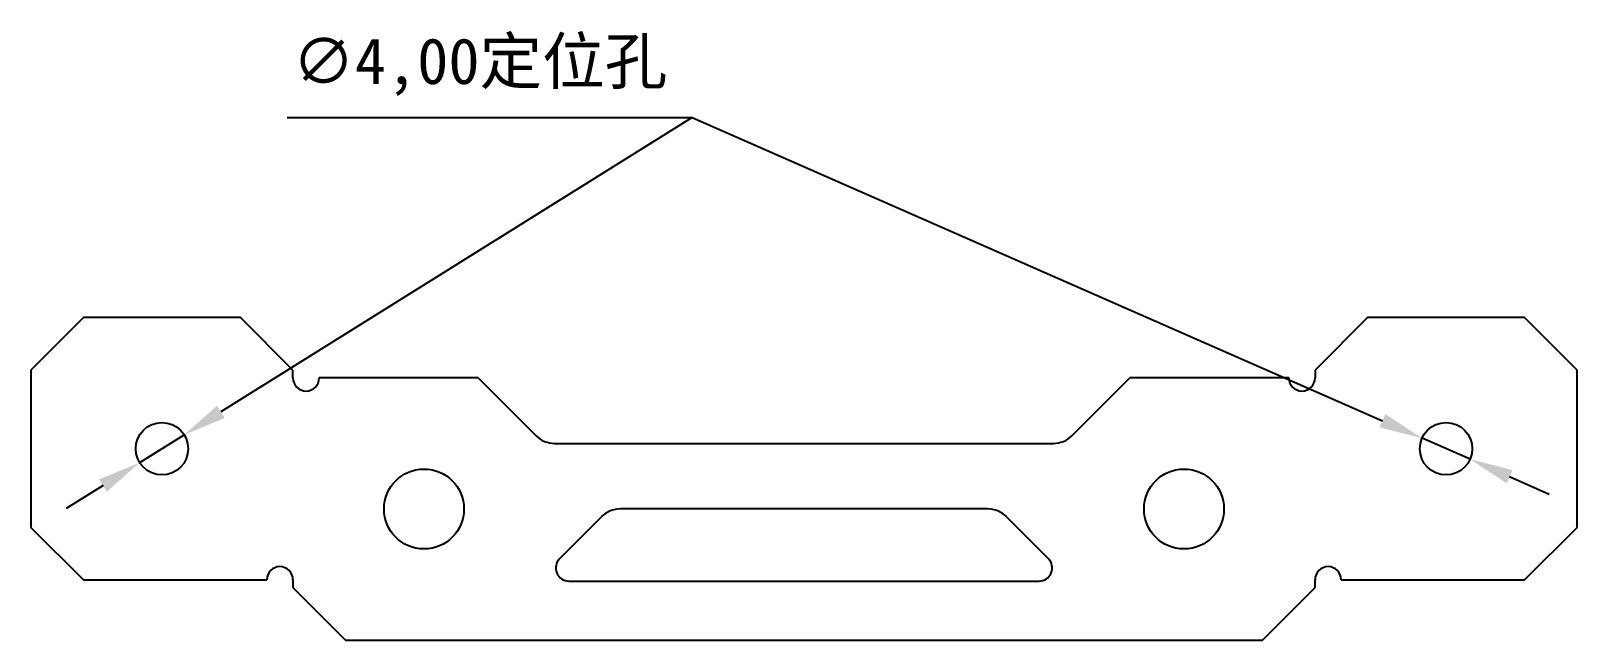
# Model space of a CAD drawing. Header units: millimetres. Extents: x -59 to 59, y -10 to 36.
import ezdxf

# ---------------------------------------------------------------- set-up
doc = ezdxf.new("R2010")
doc.units = ezdxf.units.MM
doc.header["$PDSIZE"] = -1
doc.dimstyles.new('ISO-25', dxfattribs={"dimtxt": 2.5, "dimasz": 2.5, "dimexe": 1.25, "dimexo": 0.625, "dimtad": 1, "dimtxsty": 'Standard', "dimcen": 2.5, "dimadec": 0, "dimazin": 0, "dimtfac": 1, "dimtmove": 0, "dimatfit": 3, "dimfxl": 1, "dimarcsym": 0})

# ---------------------------------------------------------------- blocks, each defined once
blk = doc.blocks.new('*D2')
at = {"color": 0, "lineweight": -2, "transparency": 16777216}
for p, q in [((-39.44, 29.87), (-8.53, 29.87)), ((-8.53, 29.87), (44.15, 6.73)), ((50.83, 3.8), (47.17, 5.4)), ((53.85, 2.47), (56.88, 1.14))]:
    blk.add_line(p, q, dxfattribs=at)
at = {"color": 0, "transparency": 16777216}
for points in [[(44.37, 7.24), (43.92, 6.23), (47.17, 5.4)], [(54.08, 2.97), (53.63, 1.96), (50.83, 3.8)]]:
    blk.add_solid(points, dxfattribs=at)
at = {"layer": 'Defpoints', "color": 0, "transparency": 16777216}
for p in [(47.17, 5.4), (50.83, 3.8)]:
    blk.add_point(p, dxfattribs=at)
at = {"color": 0, "transparency": 16777216, "insert": (-24.74, 33.72), "char_height": 3.5, "attachment_point": 5}
blk.add_mtext('∅4,00{\\fSimSun|b0|i0|c134|p2;定位孔}', dxfattribs=at)

msp = doc.modelspace()

# ---------------------------------------------------------------- linework, layer by layer
for p, q in [((-8.528, 29.866), (-44.502, 7.408)), ((-50.697, 3.541), (-47.303, 5.659)), ((-53.498, 1.792), (-56.299, 0.044))]:
    msp.add_line(p, q)
at = {"color": 7, "linetype": 'Continuous', "lineweight": 25}
for p, q in [((-55, 14.6), (-59, 10.6)), ((-43, 14.6), (-55, 14.6)), ((-39, 10.6), (-43, 14.6)), ((43, 14.6), (39, 10.6)), ((55, 14.6), (43, 14.6)), ((59, 10.6), (55, 14.6)), ((-59, 10.6), (-59, -1.4)), ((-39, 10), (-39, 10.6)), ((-24.858, 10), (-37, 10)), ((-24.858, 10), (-20.444, 5.586)), ((20.444, 5.586), (24.858, 10)), ((37, 10), (24.858, 10)), ((39, 10.6), (39, 10)), ((59, -1.4), (59, 10.6)), ((-19.029, 5), (19.029, 5)), ((-15.444, -0.586), (-18.651, -3.793)), ((14.029, 0), (-14.029, 0)), ((18.651, -3.793), (15.444, -0.586)), ((-59, -1.4), (-55, -5.4)), ((55, -5.4), (59, -1.4)), ((-55, -5.4), (-41, -5.4)), ((-39, -5.4), (-39, -6)), ((-17.944, -5.5), (17.944, -5.5)), ((39, -6), (39, -5.4)), ((41, -5.4), (55, -5.4)), ((-39, -6), (-35, -10)), ((35, -10), (39, -6)), ((-35, -10), (35, -10))]:
    msp.add_line(p, q, dxfattribs=at)
for centre, radius in [((-49, 4.6), 2), ((49, 4.6), 2), ((-29, 0), 3.05), ((29, 0), 3.05)]:
    msp.add_circle(centre, radius, dxfattribs=at)
for centre, radius, start, end in [((-38, 10), 1, 180, 0), ((38, 10), 1, 180, 0), ((-19.029, 7), 2, 225, 270), ((19.029, 7), 2, 270, 315), ((-14.029, -2), 2, 90, 135), ((14.029, -2), 2, 45, 90), ((-40, -5.4), 1, 0, 180), ((-17.944, -4.5), 1, 135, 270), ((17.944, -4.5), 1, 270, 45), ((40, -5.4), 1, 0, 180)]:
    msp.add_arc(centre, radius, start, end, dxfattribs=at)
for points in [[(-44.794, 7.875), (-44.211, 6.941), (-47.303, 5.659)], [(-53.789, 2.259), (-53.206, 1.325), (-50.697, 3.541)]]:
    msp.add_solid(points)

# ---------------------------------------------------------------- dimensions: what is measured, and where the dimension line sits
dim = msp.add_diameter_dim_2p(p1=(50.831, 3.796), p2=(47.169, 5.404), text='<>{\\fSimSun|b0|i0|c134|p2;定位孔}', dimstyle='ISO-25', override={"dimtxt": 3.5, "dimasz": 3.302, "dimexe": 1, "dimexo": 0, "dimgap": 1.524, "dimtih": 1, "dimtoh": 1, "dimzin": 1, "dimadec": 2, "dimtzin": 1})
dim.commit()
dim.dimension.update_dxf_attribs({"geometry": '*D2', "text_midpoint": (-24.744, 29.866), "dimtype": 163})

doc.saveas('drawing.dxf')
